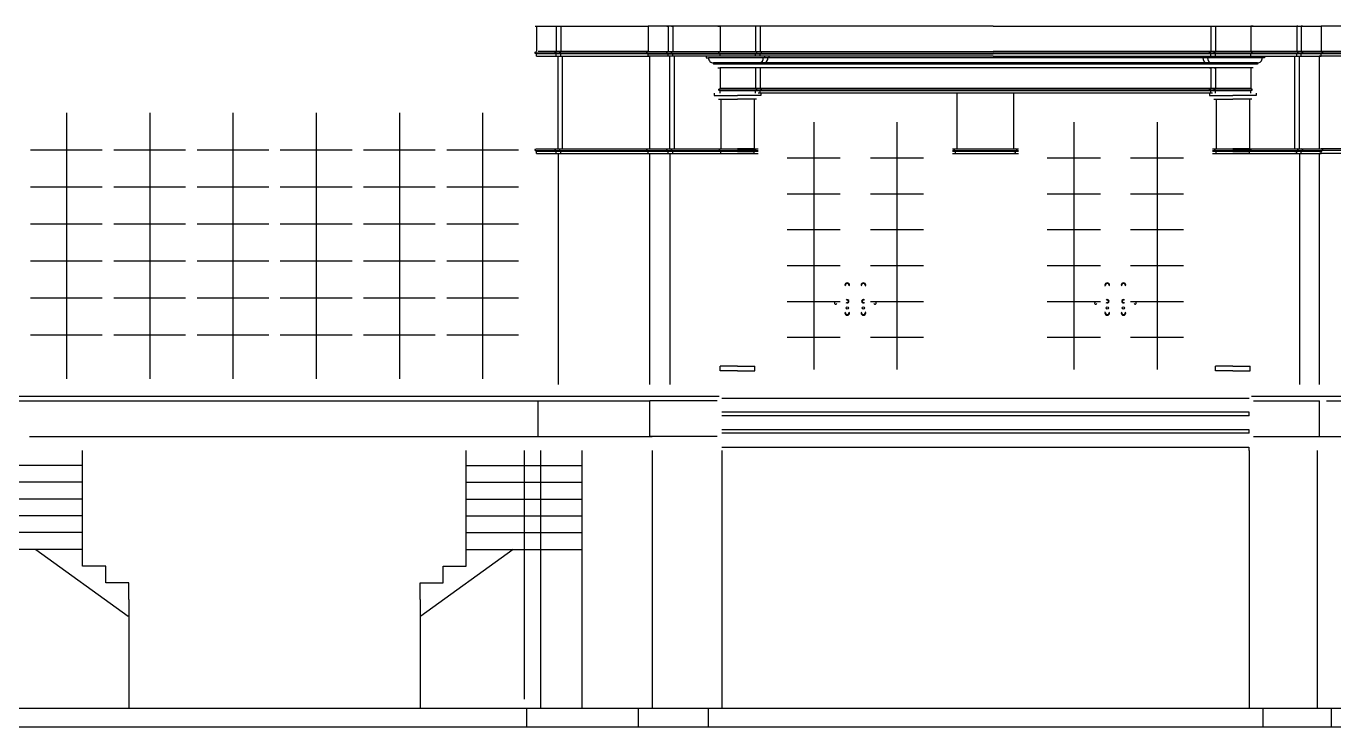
# Model space of a CAD drawing. Header units: metres. Extents: x 16221 to 17717, y -106 to 576.
# Drawn here: x 16862 to 17427, y -106 to 197 of the extents above; entities that cross this region are included whole.
import ezdxf

# ---------------------------------------------------------------- set-up
doc = ezdxf.new("R2010")
doc.units = ezdxf.units.M

msp = doc.modelspace()

# ---------------------------------------------------------------- linework, layer by layer
for p, q in [((17081.86, 197.06, -3.95), (17130.72, 197.06, 3.48)), ((17082.36, 197.06, -6.26), (17082.36, 186.06, -6.26)), ((17090.49, 197.06, -0.34), (17090.99, 197.06, -0.34)), ((17090.99, 197.06, -0.34), (17090.99, 186.06, -0.34)), ((17092.49, 197.06, -0.34), (17092.99, 197.06, -0.34)), ((17092.99, 197.06, -0.34), (17092.99, 186.06, -0.34)), ((17129.72, 197.06, -12.25), (17130.72, 197.06, -12.25)), ((17130.72, 197.06, -12.25), (17130.72, 186.06, -12.25)), ((17279.99, 197.06, -41.69), (17130.72, 197.06, -12.25)), ((17138.84, 197.06, -12.25), (17139.34, 197.06, -12.25)), ((17139.34, 197.06, -12.25), (17139.34, 186.06, -12.25)), ((17140.84, 197.06, -12.25), (17141.34, 197.06, -12.25)), ((17141.34, 197.06, -12.25), (17141.34, 186.06, -12.25)), ((17160.87, 197.06), (17161.87, 197.06)), ((17161.87, 197.06), (17161.87, 186.06)), ((17177.12, 197.06), (17177.12, 186.06)), ((17177.62, 197.06), (17177.12, 197.06)), ((17179.12, 197.06), (17179.12, 186.06)), ((17179.62, 197.06), (17179.12, 197.06)), ((17279.99, 197.06, -40.23), (17421.86, 197.06, -12.25)), ((17373.59, 197.06), (17374.09, 197.06)), ((17374.09, 197.06), (17374.09, 186.06)), ((17375.59, 197.06), (17376.09, 197.06)), ((17376.09, 197.06), (17376.09, 186.06)), ((17391.36, 197.06), (17391.36, 186.06)), ((17392.36, 197.06), (17391.36, 197.06)), ((17411.24, 197.06, -12.25), (17411.24, 186.06, -12.25)), ((17411.74, 197.06, -12.25), (17411.24, 197.06, -12.25)), ((17413.24, 197.06, -12.25), (17413.24, 186.06, -12.25)), ((17413.74, 197.06, -12.25), (17413.24, 197.06, -12.25)), ((17421.86, 197.06, -12.25), (17421.86, 186.06, -12.25)), ((17422.86, 197.06, -12.25), (17421.86, 197.06, -12.25)), ((17607.86, 197.06), (17422.77, 197.06)), ((17081.82, 185.78, -6.26), (17082.36, 186.06, -6.26)), ((17130.32, 185.31, 3.46), (17081.94, 185.31, -6.5)), ((17130.72, 185.06, 3.65), (17082.18, 185.06, -3.95)), ((17082.36, 184.06, -6.26), (17082.36, 185.06, -6.26)), ((17082.36, 184.06, -6.26), (17131.47, 184.06, 3.84)), ((17130.72, 186.06, 3.62), (17083.12, 186.06, -6.16)), ((17090.44, 185.78, -0.34), (17090.99, 186.06, -0.34)), ((17090.99, 184.06, -0.34), (17090.99, 185.06, -0.34)), ((17091.74, 144.06, -0.34), (17091.74, 184.06, -0.34)), ((17092.44, 185.78, -0.34), (17092.99, 186.06, -0.34)), ((17092.99, 184.06, -0.34), (17092.99, 185.06, -0.34)), ((17093.74, 144.06, -0.34), (17093.74, 184.06, -0.34)), ((17130.17, 185.78, -12.25), (17130.72, 186.06, -12.25)), ((17130.29, 185.31, -12.25), (17279.99, 185.31, -43.08)), ((17130.72, 186.06, -12.25), (17279.99, 186.06, -42.91)), ((17130.72, 184.06, -12.25), (17130.72, 185.06, -12.25)), ((17130.72, 185.06, -12.25), (17279.99, 185.06, -43.17)), ((17279.99, 184.06, -43.43), (17130.72, 184.06, -12.25)), ((17131.47, 144.06, -12.25), (17131.47, 184.06, -12.25)), ((17138.8, 185.78, -12.25), (17139.34, 186.06, -12.25)), ((17139.34, 184.06, -12.25), (17139.34, 185.06, -12.25)), ((17140.09, 144.06, -12.25), (17140.09, 184.06, -12.25)), ((17140.8, 185.78, -12.25), (17141.34, 186.06, -12.25)), ((17141.34, 184.06, -12.25), (17141.34, 185.06, -12.25)), ((17142.09, 144.06, -12.25), (17142.09, 184.06, -12.25)), ((17155.85, 184.06, -17.37), (17155.85, 183.31, -17.37)), ((17155.85, 183.31, -17.03), (17156.85, 183.31, -17.03)), ((17397.36, 183.31, -63.3), (17156.85, 183.31, -17.71)), ((17394.36, 181.19, -63.08), (17158.97, 181.18, -17.71)), ((17158.97, 181.18, -17.37), (17158.97, 180.68, -17.37)), ((17161.32, 185.78), (17161.87, 186.06)), ((17161.87, 184.06), (17161.87, 185.06)), ((17162.62, 184.06), (17162.62, 184.06)), ((17176.37, 184.06), (17176.37, 184.06)), ((17177.66, 185.78), (17177.12, 186.06)), ((17177.12, 184.06), (17177.12, 185.06)), ((17178.37, 184.06), (17178.37, 184.06)), ((17178.99, 181.19, -17.37), (17178.99, 180.69, -17.37)), ((17179.66, 185.78), (17179.12, 186.06)), ((17179.12, 184.06), (17179.12, 185.06)), ((17180.99, 184.06, -17.37), (17180.99, 183.31, -17.37)), ((17180.99, 181.19, -17.37), (17180.99, 180.69, -17.37)), ((17182.99, 184.06, -17.37), (17182.99, 183.31, -17.37)), ((17421.86, 186.06, -12.25), (17279.99, 186.06, -41.39)), ((17422.3, 185.31, -12.25), (17279.99, 185.31, -41.56)), ((17421.86, 185.06, -12.25), (17279.99, 185.06, -41.64)), ((17279.99, 184.06, -41.89), (17421.86, 184.06, -12.25)), ((17370.21, 184.06, -17.37), (17370.21, 183.31, -17.37)), ((17372.21, 184.06, -17.37), (17372.21, 183.31, -17.37)), ((17372.22, 181.19, -17.37), (17372.22, 180.69, -17.37)), ((17373.54, 185.78), (17374.09, 186.06)), ((17374.09, 184.06), (17374.09, 185.06)), ((17374.22, 181.19, -17.37), (17374.22, 180.69, -17.37)), ((17375.54, 185.78), (17376.09, 186.06)), ((17376.09, 184.06), (17376.09, 185.06)), ((17376.84, 184.06), (17376.84, 184.06)), ((17391.91, 185.78), (17391.36, 186.06)), ((17391.36, 184.06), (17391.36, 185.06)), ((17394.24, 181.18, -17.37), (17394.24, 180.68, -17.37)), ((17397.36, 183.31, -17.03), (17396.36, 183.31, -17.03)), ((17397.36, 184.06, -17.37), (17397.36, 183.31, -17.37)), ((17410.49, 144.06, -12.25), (17410.49, 184.06, -12.25)), ((17411.79, 185.78, -12.25), (17411.24, 186.06, -12.25)), ((17411.24, 184.06, -12.25), (17411.24, 185.06, -12.25)), ((17412.49, 144.06, -12.25), (17412.49, 184.06, -12.25)), ((17413.79, 185.78, -12.25), (17413.24, 186.06, -12.25)), ((17413.24, 184.06, -12.25), (17413.24, 185.06, -12.25)), ((17697.86, 184.06), (17421.02, 184.06)), ((17421.11, 144.06, -12.25), (17421.11, 184.06, -12.25)), ((17697.86, 186.06), (17421.77, 186.06)), ((17422.41, 185.78, -12.25), (17421.86, 186.06, -12.25)), ((17421.86, 184.06, -12.25), (17421.86, 185.06, -12.25)), ((17608.05, 185.06, 0.34), (17421.95, 185.06, -2.67)), ((17698.3, 185.31), (17422.21, 185.31)), ((17394.24, 180.69, -63.06), (17159.01, 180.68, -17.71)), ((17160.85, 179.06, -17.37), (17161.85, 179.06, -17.37)), ((17161.85, 179.06, -17.37), (17161.85, 170.06, -17.37)), ((17392.36, 179.06, -63.17), (17161.85, 179.06, -17.71)), ((17177.12, 179.06, -17.37), (17177.12, 170.06, -17.37)), ((17177.62, 179.06, -17.37), (17177.12, 179.06, -17.37)), ((17179.12, 179.06, -17.37), (17179.12, 170.06, -17.37)), ((17179.62, 179.06, -17.37), (17179.12, 179.06, -17.37)), ((17373.59, 179.06, -17.37), (17374.09, 179.06, -17.37)), ((17374.09, 179.06, -17.37), (17374.09, 170.06, -17.37)), ((17375.59, 179.06, -17.37), (17376.09, 179.06, -17.37)), ((17376.09, 179.06, -17.37), (17376.09, 170.06, -17.37)), ((17391.36, 179.06, -17.37), (17391.36, 170.06, -17.37)), ((17392.36, 179.06, -17.37), (17391.36, 179.06, -17.37)), ((17161.3, 169.78, -17.37), (17161.85, 170.06, -17.37)), ((17391.36, 170.06, -62.63), (17161.85, 170.06, -17.37)), ((17177.66, 169.79, -17.37), (17177.12, 170.06, -17.37)), ((17179.66, 169.79, -17.37), (17179.12, 170.06, -17.37)), ((17373.54, 169.79, -17.37), (17374.09, 170.06, -17.37)), ((17375.54, 169.79, -17.37), (17376.09, 170.06, -17.37)), ((17391.91, 169.78, -17.37), (17391.36, 170.06, -17.37)), ((17159.26, 168.06, -35.08), (17159.26, 167.06, -35.08)), ((17159.26, 167.06, -35.08), (17169.39, 167.06, -35.08)), ((17161.14, 165.43, -35.08), (17162.14, 165.43, -35.08)), ((17391.91, 169.31, -62.49), (17161.4, 169.31, -17.03)), ((17161.85, 168.06, -17.37), (17161.85, 169.06, -17.37)), ((17391.55, 169.06, -62.67), (17161.85, 169.06, -17.37)), ((17162.14, 165.43, -35.08), (17162.14, 144.06)), ((17162.14, 165.43, -35.08), (17169.39, 165.43, -35.08)), ((17179.51, 167.06, -35.08), (17169.39, 167.06, -35.08)), ((17176.64, 165.43, -35.08), (17169.39, 165.43, -35.08)), ((17176.64, 165.43, -35.08), (17176.64, 144.06)), ((17177.64, 165.43, -35.08), (17176.64, 165.43, -35.08)), ((17177.12, 168.06, -17.37), (17177.12, 169.06, -17.37)), ((17374.84, 168.05), (17178.37, 168.07)), ((17179.12, 168.06, -17.37), (17179.12, 169.06, -17.37)), ((17179.51, 168.06, -35.08), (17179.51, 167.06, -35.08)), ((17264.34, 144.06), (17264.34, 168.06)), ((17288.86, 144.05), (17288.86, 168.06)), ((17373.52, 168.06, -35.08), (17373.52, 167.06, -35.08)), ((17373.52, 167.06, -35.08), (17383.65, 167.06, -35.08)), ((17374.09, 168.06, -17.37), (17374.09, 169.06, -17.37)), ((17375.4, 165.43, -35.08), (17376.4, 165.43, -35.08)), ((17376.09, 168.06, -17.37), (17376.09, 169.06, -17.37)), ((17376.4, 165.43, -35.08), (17376.4, 144.06)), ((17376.4, 165.43, -35.08), (17383.65, 165.43, -35.08)), ((17393.77, 167.06, -35.08), (17383.65, 167.06, -35.08)), ((17390.9, 165.43, -35.08), (17383.65, 165.43, -35.08)), ((17390.9, 165.43, -35.08), (17390.9, 144.06)), ((17391.9, 165.43, -35.08), (17390.9, 165.43, -35.08)), ((17391.36, 168.06, -17.37), (17391.36, 169.06, -17.37)), ((17393.77, 168.06, -35.08), (17393.77, 167.06, -35.08)), ((16879.12, 159.55, -0.34), (16879.12, 44.56, -0.34)), ((16915.12, 159.55, -0.34), (16915.12, 44.55, -0.34)), ((16951.12, 159.56, -0.34), (16951.12, 44.56, -0.34)), ((16987.12, 159.56, -0.34), (16987.12, 44.56, -0.34)), ((17023.12, 159.56, -0.34), (17023.12, 44.56, -0.34)), ((17059.12, 159.56, -0.34), (17059.12, 44.56, -0.34)), ((17202.34, 155.56), (17202.34, 48.56)), ((17238.34, 155.56), (17238.34, 48.56)), ((17314.84, 155.56), (17314.84, 48.56)), ((17350.84, 155.56), (17350.84, 48.56)), ((16863.62, 143.55, -0.34), (16894.62, 143.55, -0.34)), ((16899.62, 143.55, -0.34), (16930.62, 143.55, -0.34)), ((16935.62, 143.56, -0.34), (16966.62, 143.56, -0.34)), ((16971.62, 143.56, -0.34), (17002.62, 143.56, -0.34)), ((17007.62, 143.56, -0.34), (17038.62, 143.56, -0.34)), ((17043.62, 143.56, -0.34), (17074.62, 143.56, -0.34)), ((17081.82, 143.78, -0.34), (17082.37, 144.06, -0.34)), ((17081.92, 143.31), (17178.37, 143.31, 0.74)), ((17082.18, 143.06), (17178.37, 143.06)), ((17082.37, 143.06, -0.34), (17082.18, 143.06, -0.34)), ((17082.37, 144.06, -0.34), (17178.37, 144.06)), ((17082.37, 142.06, -0.34), (17082.37, 143.06, -0.34)), ((17082.37, 142.06, -0.34), (17083.12, 142.06, -0.34)), ((17083.12, 142.06), (17131.47, 142.06)), ((17090.44, 143.78, -0.34), (17090.99, 144.06, -0.34)), ((17090.99, 143.06, -0.34), (17090.8, 143.06, -0.34)), ((17090.99, 142.06, -0.34), (17090.99, 143.06, -0.34)), ((17091.74, 142.06, -0.34), (17091.74, 42.06, -0.34)), ((17092.44, 143.78, -0.34), (17092.99, 144.06, -0.34)), ((17092.99, 143.06, -0.34), (17092.8, 143.06, -0.34)), ((17092.99, 142.06, -0.34), (17092.99, 143.06, -0.34)), ((17092.99, 142.06, -0.34), (17093.74, 142.06, -0.34)), ((17130.17, 143.78, -12.25), (17130.72, 144.06, -12.25)), ((17130.72, 143.06, -12.25), (17130.53, 143.06, -12.25)), ((17130.72, 142.06, -12.25), (17130.72, 143.06, -12.25)), ((17130.72, 142.06, -12.25), (17178.37, 142.06, -10.25)), ((17131.47, 42.06, -12.25), (17131.47, 142.06, -12.25)), ((17138.8, 143.78, -12.25), (17139.35, 144.06, -12.25)), ((17139.35, 143.06, -12.25), (17139.16, 143.06, -12.25)), ((17139.34, 142.06, -12.25), (17139.34, 143.06, -12.25)), ((17140.1, 142.06, -12.25), (17140.1, 42.06, -12.25)), ((17140.8, 143.78, -12.25), (17141.35, 144.06, -12.25)), ((17141.35, 143.06, -12.25), (17141.16, 143.06, -12.25)), ((17141.34, 142.06, -12.25), (17141.34, 143.06, -12.25)), ((17141.35, 142.06, -12.25), (17142.1, 142.06, -12.25)), ((17161.59, 143.78), (17162.14, 144.06)), ((17161.7, 143.31), (17169.39, 143.31)), ((17162.14, 143.06), (17161.95, 143.06)), ((17162.14, 144.06), (17169.39, 144.06)), ((17162.14, 142.06), (17162.14, 143.06)), ((17162.14, 143.06), (17169.39, 143.06)), ((17162.14, 142.06), (17162.89, 142.06)), ((17162.89, 142.06), (17169.39, 142.06)), ((17176.64, 144.06), (17169.39, 144.06)), ((17177.08, 143.31), (17169.39, 143.31)), ((17176.64, 143.06), (17169.39, 143.06)), ((17175.89, 142.06), (17169.39, 142.06)), ((17176.64, 142.06), (17175.89, 142.06)), ((17177.19, 143.78), (17176.64, 144.06)), ((17176.64, 143.06), (17176.83, 143.06)), ((17176.64, 142.06), (17176.64, 143.06)), ((17262.37, 144.06), (17290.86, 144.06)), ((17262.37, 143.31), (17290.86, 143.31)), ((17262.37, 143.06), (17290.86, 143.06)), ((17262.37, 142.06, -6.71), (17290.86, 142.06, -5.51)), ((17263.05, 143.78), (17263.59, 144.06)), ((17263.6, 143.06), (17263.41, 143.06)), ((17263.59, 142.06), (17263.59, 143.06)), ((17263.6, 142.06), (17264.35, 142.06)), ((17289.61, 142.05), (17288.86, 142.05)), ((17290.16, 143.77), (17289.61, 144.05)), ((17289.61, 142.05), (17289.61, 143.05)), ((17289.61, 143.05), (17289.8, 143.05)), ((17374.86, 144.06), (17421.77, 144.06)), ((17374.86, 143.31), (17422.18, 143.31)), ((17374.86, 143.06), (17421.77, 143.06)), ((17374.86, 142.06, -1.97), (17421.77, 142.06)), ((17375.85, 143.78), (17376.4, 144.06)), ((17375.96, 143.31), (17383.65, 143.31)), ((17376.4, 143.06), (17376.21, 143.06)), ((17376.4, 144.06), (17383.65, 144.06)), ((17376.4, 142.06), (17376.4, 143.06)), ((17376.4, 143.06), (17383.65, 143.06)), ((17376.4, 142.06), (17377.15, 142.06)), ((17377.15, 142.06), (17383.65, 142.06)), ((17390.9, 144.06), (17383.65, 144.06)), ((17391.34, 143.31), (17383.65, 143.31)), ((17390.9, 143.06), (17383.65, 143.06)), ((17390.15, 142.06), (17383.65, 142.06)), ((17390.9, 142.06), (17390.15, 142.06)), ((17391.45, 143.78), (17390.9, 144.06)), ((17390.9, 143.06), (17391.09, 143.06)), ((17390.9, 142.06), (17390.9, 143.06)), ((17411.24, 142.06, -12.25), (17410.49, 142.06, -12.25)), ((17411.79, 143.78, -12.25), (17411.24, 144.06, -12.25)), ((17411.24, 142.06, -12.25), (17411.24, 143.06, -12.25)), ((17411.24, 143.06, -12.25), (17411.43, 143.06, -12.25)), ((17412.49, 142.06, -12.25), (17412.49, 42.06, -12.25)), ((17413.79, 143.78, -12.25), (17413.24, 144.06, -12.25)), ((17413.24, 142.06, -12.25), (17413.24, 143.06, -12.25)), ((17413.24, 143.06, -12.25), (17413.43, 143.06, -12.25)), ((17442.67, 142.06), (17421.02, 142.06)), ((17421.11, 42.06, -12.25), (17421.11, 142.06, -12.25)), ((17442.67, 144.06), (17421.77, 144.06)), ((17422.41, 143.78, -12.25), (17421.86, 144.06, -12.25)), ((17421.86, 143.06, -12.25), (17422.05, 143.06, -12.25)), ((17421.86, 142.06, -12.25), (17421.86, 143.06, -12.25)), ((17442.67, 143.31), (17422.21, 143.31)), ((17190.87, 140.06), (17213.82, 140.06)), ((17226.87, 140.06), (17249.82, 140.06)), ((17303.36, 140.06), (17326.32, 140.06)), ((17339.36, 140.06), (17362.32, 140.06)), ((16863.62, 127.55, -0.34), (16894.62, 127.55, -0.34)), ((16899.62, 127.55, -0.34), (16930.62, 127.55, -0.34)), ((16935.62, 127.56, -0.34), (16966.62, 127.56, -0.34)), ((16971.62, 127.56, -0.34), (17002.62, 127.56, -0.34)), ((17007.62, 127.56, -0.34), (17038.62, 127.56, -0.34)), ((17043.62, 127.56, -0.34), (17074.62, 127.56, -0.34)), ((17190.87, 124.56), (17213.82, 124.56)), ((17226.87, 124.56), (17249.82, 124.56)), ((17303.36, 124.56), (17326.32, 124.56)), ((17339.36, 124.56), (17362.32, 124.56)), ((16863.62, 111.55, -0.34), (16894.62, 111.55, -0.34)), ((16899.62, 111.55, -0.34), (16930.62, 111.55, -0.34)), ((16935.62, 111.56, -0.34), (16966.62, 111.56, -0.34)), ((16971.62, 111.56, -0.34), (17002.62, 111.56, -0.34)), ((17007.62, 111.56, -0.34), (17038.62, 111.56, -0.34)), ((17043.62, 111.56, -0.34), (17074.62, 111.56, -0.34)), ((17190.87, 109.06), (17213.82, 109.06)), ((17226.87, 109.06), (17249.82, 109.06)), ((17303.36, 109.06), (17326.32, 109.06)), ((17339.36, 109.06), (17362.32, 109.06)), ((16863.62, 95.55, -0.34), (16894.62, 95.55, -0.34)), ((16899.62, 95.55, -0.34), (16930.62, 95.55, -0.34)), ((16935.62, 95.56, -0.34), (16966.62, 95.56, -0.34)), ((16971.62, 95.56, -0.34), (17002.62, 95.56, -0.34)), ((17007.62, 95.56, -0.34), (17038.62, 95.56, -0.34)), ((17043.62, 95.56, -0.34), (17074.62, 95.56, -0.34)), ((17190.87, 93.56), (17213.82, 93.56)), ((17226.87, 93.56), (17249.82, 93.56)), ((17303.36, 93.56), (17326.32, 93.56)), ((17339.36, 93.56), (17362.32, 93.56)), ((16863.62, 79.55, -0.34), (16894.62, 79.55, -0.34)), ((16899.62, 79.55, -0.34), (16930.62, 79.55, -0.34)), ((16935.62, 79.56, -0.34), (16966.62, 79.56, -0.34)), ((16971.62, 79.56, -0.34), (17002.62, 79.56, -0.34)), ((17007.62, 79.56, -0.34), (17038.62, 79.56, -0.34)), ((17043.62, 79.56, -0.34), (17074.62, 79.56, -0.34)), ((17190.87, 78.06), (17213.82, 78.06)), ((17226.87, 78.06), (17249.82, 78.06)), ((17303.36, 78.06), (17326.32, 78.06)), ((17339.36, 78.06), (17362.32, 78.06)), ((16863.62, 63.55, -0.34), (16894.62, 63.55, -0.34)), ((16899.62, 63.55, -0.34), (16930.62, 63.55, -0.34)), ((16935.62, 63.56, -0.34), (16966.62, 63.56, -0.34)), ((16971.62, 63.56, -0.34), (17002.62, 63.56, -0.34)), ((17007.62, 63.56, -0.34), (17038.62, 63.56, -0.34)), ((17043.62, 63.56, -0.34), (17074.62, 63.56, -0.34)), ((17190.87, 62.56), (17213.82, 62.56)), ((17226.87, 62.56), (17249.82, 62.56)), ((17303.36, 62.56), (17326.32, 62.56)), ((17339.36, 62.56), (17362.32, 62.56)), ((17162.89, 50.06, 0.9), (17161.85, 50.06, 0.9)), ((17161.85, 48.06, 0.9), (17161.85, 50.06, 0.9)), ((17169.39, 48.06, 0.9), (17161.85, 48.06, 0.9)), ((17169.39, 50.06, 0.9), (17162.89, 50.06, 0.9)), ((17169.39, 50.06, 0.9), (17175.89, 50.06, 0.9)), ((17169.39, 48.06, 0.9), (17176.93, 48.06, 0.9)), ((17175.89, 50.06, 0.9), (17176.93, 50.06, 0.9)), ((17176.93, 48.06, 0.9), (17176.93, 50.06, 0.9)), ((17377.15, 50.06, 0.9), (17376.11, 50.06, 0.9)), ((17376.11, 48.06, 0.9), (17376.11, 50.06, 0.9)), ((17383.65, 48.06, 0.9), (17376.11, 48.06, 0.9)), ((17383.65, 50.06, 0.9), (17377.15, 50.06, 0.9)), ((17383.65, 50.06, 0.9), (17390.15, 50.06, 0.9)), ((17383.65, 48.06, 0.9), (17391.19, 48.06, 0.9)), ((17390.15, 50.06, 0.9), (17391.19, 50.06, 0.9)), ((17391.19, 48.06, 0.9), (17391.19, 50.06, 0.9)), ((16807.16, 35.06, -24.58), (17131.47, 35.06, 28.55)), ((16807.62, 37.06, -24.5), (17130.43, 37.06, 28.22)), ((17083.12, 19.55, -12.59), (17083.12, 35.05, -12.59)), ((17130.43, 37.06, -24.5), (17161.39, 37.06, -23.65)), ((17160.62, 35.06, -16.91), (17131.47, 35.06, -24.24)), ((17131.47, 19.56, -24.5), (17131.47, 35.06, -24.5)), ((17390.64, 36.06), (17162.59, 36.06, 24.5)), ((17391.65, 37.06, -5.04), (17422.52, 37.06)), ((17392.62, 37.06, -13.49), (17422.15, 37.06, -12.25)), ((17392.62, 35.06, -4.82), (17421.12, 35.06, -11.99)), ((17421.12, 19.56, -12.25), (17421.12, 35.06, -12.25)), ((17422.15, 37.06, -12.25), (17698.61, 37.06)), ((17424.13, 35.05, 12.25), (17698.15, 35.06)), ((17390.62, 30.06), (17162.62, 30.06)), ((17390.62, 28.56), (17162.62, 28.56)), ((17390.62, 28.56), (17390.62, 30.06)), ((16863.09, 19.56, -15.35), (17132.47, 19.56, 29.09)), ((17160.64, 19.56, -16.77), (17131.47, 19.56, -24.5)), ((17390.62, 22.56), (17162.62, 22.56)), ((17390.62, 21.06, -24.5), (17162.62, 21.06)), ((17390.62, 21.06), (17390.62, 22.56)), ((17392.59, 19.56, -4.69), (17421.12, 19.56, -12.25)), ((17421.12, 19.56, -12.25), (17697.11, 19.56)), ((16886.07, -29.2), (16886.07, 13.56)), ((17052.07, -29.2), (17052.07, 13.56)), ((17077.11, 13.55), (17077.11, -93.94)), ((17084.12, 13.55, -16.63), (17084.12, -97.95, -16.63)), ((17102.07, 13.56), (17102.07, -97.94)), ((17132.47, 13.55, -28.54), (17132.47, -97.95, -28.54)), ((17162.64, 15.06, -24.5), (17390.59, 15.06, -24.5)), ((17162.64, 13.56, -24.5), (17162.64, -97.94, -24.5)), ((17390.62, 13.56, -24.5), (17390.62, 15.06, -24.5)), ((17390.62, 13.55, -24.5), (17390.62, -97.95, -24.5)), ((17420.12, 13.56, -16.29), (17420.12, -97.94, -16.29)), ((16886.07, 7.05), (16836.07, 7.05)), ((17052.07, 7.05), (17102.07, 7.05)), ((16886.07, -0.2), (16836.07, -0.2)), ((17052.07, -0.2), (17102.07, -0.2)), ((16886.07, -7.45), (16836.07, -7.45)), ((17052.07, -7.45), (17102.07, -7.45)), ((16886.07, -14.7), (16836.07, -14.7)), ((17052.07, -14.7), (17102.07, -14.7)), ((16886.07, -21.95), (16836.07, -21.95)), ((17052.07, -21.95), (17102.07, -21.95)), ((16886.07, -29.2), (16836.07, -29.2)), ((16865.85, -29.2), (16905.73, -58.11)), ((16886.07, -36.45), (16886.07, -29.2)), ((17072.29, -29.2), (17032.4, -58.11)), ((17052.07, -36.45), (17052.07, -29.2)), ((17052.07, -29.2), (17102.07, -29.2)), ((16896.07, -36.45), (16886.07, -36.45)), ((16896.07, -43.7), (16896.07, -36.45)), ((17042.07, -43.7), (17042.07, -36.45)), ((17042.07, -36.45), (17052.07, -36.45)), ((16906.07, -43.7), (16896.07, -43.7)), ((16906.07, -50.95), (16906.07, -43.7)), ((17032.07, -50.95), (17032.07, -43.7)), ((17032.07, -43.7), (17042.07, -43.7)), ((16906.07, -50.95), (16906.07, -97.94)), ((17032.07, -50.95), (17032.07, -97.94)), ((16236.02, -97.94), (17702.11, -97.94)), ((17078.12, -97.95, -16.63), (17078.12, -105.95, -16.63)), ((17126.47, -97.95, -28.54), (17126.47, -105.95, -28.54)), ((17156.64, -97.94, -24.5), (17156.64, -105.94, -24.5)), ((17396.62, -97.95, -24.5), (17396.62, -105.95, -24.5)), ((17426.12, -97.94, -16.29), (17426.12, -105.94, -16.29)), ((16236.02, -105.94), (17702.11, -105.94))]:
    msp.add_line(p, q)
for centre in [(17216.82, 75.2), (17223.82, 75.2), (17329.32, 75.2), (17336.32, 75.2)]:
    msp.add_circle(centre, 0.5)
for centre, radius, start, end in [((17081.93, 185.56, -3.95), 0.25, 116.013, 269.9999), ((17081.93, 185.06, -3.95), 0.25, 359.9999, 89.9999), ((17090.55, 185.56, 1.84), 0.25, 116.013, 269.9999), ((17090.55, 185.06, 1.84), 0.25, 359.9999, 89.9999), ((17092.55, 185.56, 1.84), 0.25, 116.013, 269.9999), ((17092.55, 185.06, 1.84), 0.25, 359.9999, 89.9999), ((17130.28, 185.56, -11.91), 0.25, 116.013, 269.9999), ((17130.28, 185.06, -11.91), 0.25, 359.9999, 89.9999), ((17138.91, 185.56, -10.07), 0.25, 116.013, 269.9999), ((17138.91, 185.06, -10.07), 0.25, 359.9999, 89.9999), ((17140.91, 185.56, -10.07), 0.25, 116.013, 269.9999), ((17140.91, 185.06, -10.07), 0.25, 359.9999, 89.9999), ((17158.97, 183.31, -17.03), 2.12, 179.9999, 270), ((17161.43, 185.56, 0.34), 0.25, 116.013, 269.9999), ((17161.43, 185.06, 0.34), 0.25, 359.9999, 89.9999), ((17177.55, 185.06, 2.18), 0.25, 90.0001, 180.0001), ((17177.55, 185.56, 2.18), 0.25, 270.0001, 63.987), ((17178.43, 183.18, -15.19), 2.07, 285.7159, 3.7555), ((17179.55, 185.06, 2.18), 0.25, 90.0001, 180.0001), ((17179.55, 185.56, 2.18), 0.25, 270.0001, 63.987), ((17180.43, 183.18, -15.19), 2.07, 285.7159, 3.7555), ((17372.78, 183.18, -15.19), 2.07, 176.2445, 254.2841), ((17374.78, 183.18, -15.19), 2.07, 176.2445, 254.2841), ((17373.65, 185.56, 2.18), 0.25, 116.013, 269.9999), ((17373.65, 185.06, 2.18), 0.25, 359.9999, 89.9999), ((17375.65, 185.56, 2.18), 0.25, 116.013, 269.9999), ((17375.65, 185.06, 2.18), 0.25, 359.9999, 89.9999), ((17391.8, 185.06, 0.34), 0.25, 90.0001, 180.0001), ((17391.8, 185.56, 0.34), 0.25, 270.0001, 63.987), ((17394.24, 183.31, -17.03), 2.12, 270, 0.0001), ((17411.68, 185.06, -10.07), 0.25, 90.0001, 180.0001), ((17411.68, 185.56, -10.07), 0.25, 270.0001, 63.987), ((17413.68, 185.06, -10.07), 0.25, 90.0001, 180.0001), ((17413.68, 185.56, -10.07), 0.25, 270.0001, 63.987), ((17422.3, 185.06, -11.91), 0.25, 90.0001, 180.0001), ((17422.3, 185.56, -11.91), 0.25, 270.0001, 63.987), ((17161.41, 169.56, -17.03), 0.25, 116.013, 269.9999), ((17177.55, 169.56, -15.19), 0.25, 270.0001, 63.987), ((17179.55, 169.56, -15.19), 0.25, 270.0001, 63.987), ((17373.65, 169.56, -15.19), 0.25, 116.013, 269.9999), ((17375.65, 169.56, -15.19), 0.25, 116.013, 269.9999), ((17391.8, 169.56, -17.03), 0.25, 270.0001, 63.987), ((17161.41, 169.06, -17.03), 0.25, 359.9999, 89.9999), ((17177.55, 169.06, -15.19), 0.25, 90.0001, 180.0001), ((17179.55, 169.06, -15.19), 0.25, 90.0001, 180.0001), ((17179.51, 170.18, -35.08), 2.12, 269.99996899984575, 270), ((17373.52, 170.18, -35.08), 2.12, 270, 270.00003100015425), ((17373.65, 169.06, -15.19), 0.25, 359.9999, 89.9999), ((17375.65, 169.06, -15.19), 0.25, 359.9999, 89.9999), ((17391.8, 169.06, -17.03), 0.25, 90.0001, 180.0001), ((17081.93, 143.56, -1.77), 0.25, 116.0131, 270), ((17081.93, 143.06, -1.77), 0.25, 0, 90), ((17090.55, 143.56, -0.68), 0.25, 116.013, 269.9999), ((17090.55, 143.06, -0.68), 0.25, 359.9999, 89.9999), ((17092.55, 143.56, -0.68), 0.25, 116.013, 269.9999), ((17092.55, 143.06, -0.68), 0.25, 359.9999, 89.9999), ((17130.28, 143.56, -11.5), 0.25, 116.013, 269.9999), ((17130.28, 143.06, -11.5), 0.25, 359.9999, 89.9999), ((17138.91, 143.56, -12.59), 0.25, 116.013, 269.9999), ((17138.91, 143.06, -12.59), 0.25, 359.9999, 89.9999), ((17140.91, 143.56, -12.59), 0.25, 116.013, 269.9999), ((17140.91, 143.06, -12.59), 0.25, 359.9999, 89.9999), ((17161.7, 143.56), 0.25, 116.0131, 270), ((17161.7, 143.06), 0.25, 0, 90), ((17177.08, 143.06), 0.25, 90, 180), ((17177.08, 143.56), 0.25, 270, 63.9869), ((17263.16, 143.56, -0.34), 0.25, 116.013, 269.9999), ((17263.16, 143.06, -0.34), 0.25, 359.9999, 89.9999), ((17290.05, 143.05, -0.34), 0.25, 90.0001, 180.0001), ((17290.05, 143.55, -0.34), 0.25, 270.0001, 63.987), ((17375.96, 143.56), 0.25, 116.0131, 270), ((17375.96, 143.06), 0.25, 0, 90), ((17391.34, 143.06), 0.25, 90, 180), ((17391.34, 143.56), 0.25, 270, 63.9869), ((17411.68, 143.06, -12.59), 0.25, 90.0001, 180.0001), ((17411.68, 143.56, -12.59), 0.25, 270.0001, 63.987), ((17413.68, 143.06, -12.59), 0.25, 90.0001, 180.0001), ((17413.68, 143.56, -12.59), 0.25, 270.0001, 63.987), ((17422.3, 143.06, -11.5), 0.25, 90.0001, 180.0001), ((17422.3, 143.56, -11.5), 0.25, 270.0001, 63.987), ((17216.82, 85.06), 1, 0, 180), ((17215.82, 85.06), 0.25, 270, 0), ((17216.82, 85.06), 0.75, 0, 180), ((17217.82, 85.06), 0.25, 180, 270), ((17223.82, 85.06), 1, 0, 180), ((17222.82, 85.06), 0.25, 270, 0), ((17223.82, 85.06), 0.75, 0, 180), ((17224.82, 85.06), 0.25, 180, 270), ((17329.32, 85.06), 1, 0, 180), ((17328.32, 85.06), 0.25, 270, 0), ((17329.32, 85.06), 0.75, 0, 180), ((17330.32, 85.06), 0.25, 180, 270), ((17336.32, 85.06), 1, 0, 180), ((17335.32, 85.06), 0.25, 270, 0), ((17336.32, 85.06), 0.75, 0, 180), ((17337.32, 85.06), 0.25, 180, 270), ((17211.82, 77.31), 0.5, 67.6165, 332.0349), ((17216.82, 78.06), 0.75, 219.0554, 133.2812), ((17216.82, 78.06), 0.5, 263.6717, 79.879), ((17223.82, 78.06), 0.75, 46.7188, 320.9446), ((17223.82, 78.06), 0.5, 100.121, 276.3283), ((17228.82, 77.31), 0.5, 207.9651, 112.3835), ((17324.32, 77.31), 0.5, 67.6165, 332.0349), ((17329.32, 78.06), 0.75, 219.0554, 133.2812), ((17329.32, 78.06), 0.5, 263.6717, 79.879), ((17336.32, 78.06), 0.75, 46.7188, 320.9446), ((17336.32, 78.06), 0.5, 100.121, 276.3283), ((17341.32, 77.31), 0.5, 207.9651, 112.3835), ((17215.82, 73.06), 0.25, 0, 90), ((17216.82, 73.06), 1, 180, 0), ((17216.82, 73.06), 0.75, 180, 0), ((17217.82, 73.06), 0.25, 90, 180), ((17222.82, 73.06), 0.25, 0, 90), ((17223.82, 73.06), 1, 180, 0), ((17223.82, 73.06), 0.75, 180, 0), ((17224.82, 73.06), 0.25, 90, 180), ((17328.32, 73.06), 0.25, 0, 90), ((17329.32, 73.06), 1, 180, 0), ((17329.32, 73.06), 0.75, 180, 0), ((17330.32, 73.06), 0.25, 90, 180), ((17335.32, 73.06), 0.25, 0, 90), ((17336.32, 73.06), 1, 180, 0), ((17336.32, 73.06), 0.75, 180, 0), ((17337.32, 73.06), 0.25, 90, 180)]:
    msp.add_arc(centre, radius, start, end)

doc.saveas('drawing.dxf')
